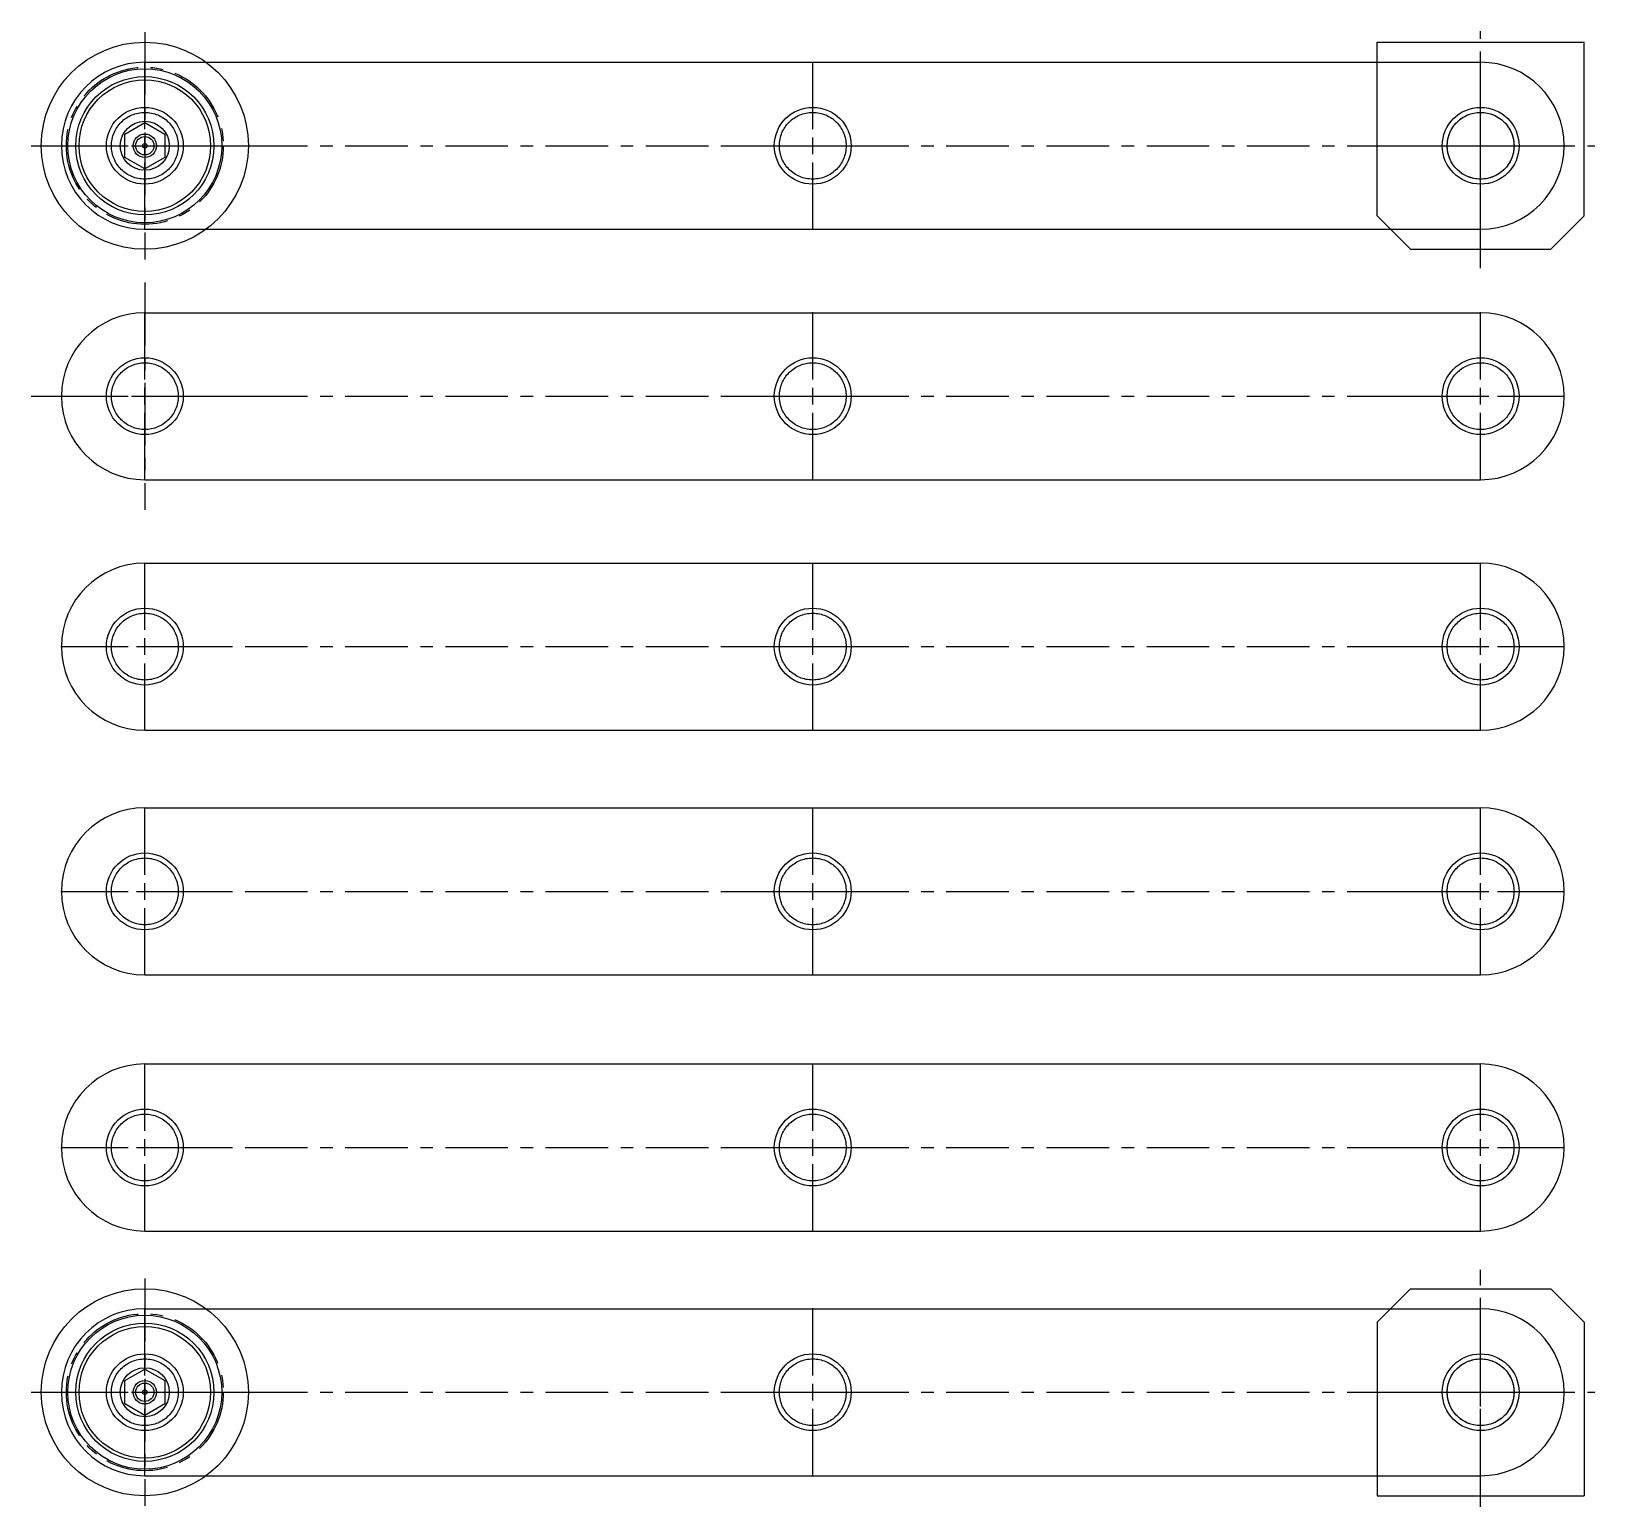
# Model space of a CAD drawing. Extents: x -2917 to 6643, y 8514 to 10799.
# Drawn here: x 3372.9 to 3841.1, y 9888.9 to 10330.6 of the extents above; entities that cross this region are included whole.
import ezdxf

# ---------------------------------------------------------------- set-up
doc = ezdxf.new("R2010")
doc.units = 0
doc.header["$LTSCALE"] = 15
doc.header["$MEASUREMENT"] = 0
for name, pattern in [('CENTER', [2, 1.25, -0.25, 0.25, -0.25]), ('CENTER2', [28.575, 19.05, -3.175, 3.175, -3.175]), ('PHANTOM2', [31.75, 15.875, -3.175, 3.175, -3.175, 3.175, -3.175])]:
    doc.linetypes.add(name, pattern=pattern)
for name, color, linetype in [('1', 1, 'CENTER'), ('3', 3, 'Continuous'), ('4', 4, 'Continuous'), ('DXF0', 7, 'Continuous'), ('DXF1', 7, 'Continuous')]:
    doc.layers.add(name, color=color, linetype=linetype)

# ---------------------------------------------------------------- blocks, each defined once
blk = doc.blocks.new('*U432')
at = {"layer": '4', "color": 0, "linetype": 'CENTER2', "transparency": 16777216}
for p, q in [((0, 5), (0, 25.12)), ((-25.12, 0), (-5, 0)), ((5, 0), (25.12, 0)), ((0, -25.12), (0, -5))]:
    blk.add_line(p, q, dxfattribs=at)
at = {"layer": '4', "color": 0, "linetype": 'Continuous', "transparency": 16777216}
for p, q in [((-2.5, 0), (2.5, 0)), ((0, -2.5), (0, 2.5))]:
    blk.add_line(p, q, dxfattribs=at)
blk = doc.blocks.new('*U434')
at = {"layer": '4', "color": 0, "linetype": 'CENTER2', "transparency": 16777216}
for p, q in [((0, 5), (0, 25.12)), ((-25.12, 0), (-5, 0)), ((5, 0), (25.12, 0)), ((0, -25.12), (0, -5))]:
    blk.add_line(p, q, dxfattribs=at)
at = {"layer": '4', "color": 0, "linetype": 'Continuous', "transparency": 16777216}
for p, q in [((-2.5, 0), (2.5, 0)), ((0, -2.5), (0, 2.5))]:
    blk.add_line(p, q, dxfattribs=at)
blk = doc.blocks.new('*U435')
at = {"layer": '4', "color": 0, "linetype": 'CENTER2', "transparency": 16777216}
for p, q in [((0, 5), (0, 25.12)), ((-25.12, 0), (-5, 0)), ((5, 0), (25.12, 0)), ((0, -25.12), (0, -5))]:
    blk.add_line(p, q, dxfattribs=at)
at = {"layer": '4', "color": 0, "linetype": 'Continuous', "transparency": 16777216}
for p, q in [((-2.5, 0), (2.5, 0)), ((0, -2.5), (0, 2.5))]:
    blk.add_line(p, q, dxfattribs=at)
blk = doc.blocks.new('ASDASDA')
at = {"layer": '1'}
blk.add_line((3406.93, 9923.17), (3806.93, 9923.17), dxfattribs=at)
at = {"layer": '3'}
for p, q in [((3406.93, 9948.17), (3806.93, 9948.17)), ((3406.93, 9898.17), (3806.93, 9898.17))]:
    blk.add_line(p, q, dxfattribs=at)
for centre, start, end in [((3406.93, 9923.17), 90, 270), ((3806.93, 9923.17), 270, 90)]:
    blk.add_arc(centre, 25, start, end, dxfattribs=at)
at = {"layer": '4'}
for centre in [(3406.93, 9923.17), (3606.93, 9923.17), (3806.93, 9923.17)]:
    blk.add_circle(centre, 11.5, dxfattribs=at)
at = {"layer": '4', "color": 6, "linetype": 'PHANTOM2'}
for centre in [(3406.93, 9923.17), (3606.93, 9923.17), (3806.93, 9923.17)]:
    blk.add_circle(centre, 10, dxfattribs=at)
at = {"layer": '4', "linetype": 'CENTER2'}
for name, p in [('*U432', (3406.93, 9923.17)), ('*U435', (3606.93, 9923.17)), ('*U434', (3806.93, 9923.17))]:
    blk.add_blockref(name, p, dxfattribs=at)
blk = doc.blocks.new('*U456')
at = {"layer": '1', "color": 0, "transparency": 16777216}
for p, q in [((0, 2), (0, 36.67)), ((-33.69, 0), (-2, 0)), ((2, 0), (34.17, 0)), ((0, -34.27), (0, -2))]:
    blk.add_line(p, q, dxfattribs=at)
at = {"layer": '1', "color": 0, "linetype": 'Continuous', "transparency": 16777216}
for p, q in [((-1, 0), (1, 0)), ((0, -1), (0, 1))]:
    blk.add_line(p, q, dxfattribs=at)
blk = doc.blocks.new('*U463')
at = {"layer": '1', "color": 0, "transparency": 16777216}
for p, q in [((0, 2), (0, 34.27)), ((-33.69, 0), (-2, 0)), ((2, 0), (34.17, 0)), ((0, -36.67), (0, -2))]:
    blk.add_line(p, q, dxfattribs=at)
at = {"layer": '1', "color": 0, "linetype": 'Continuous', "transparency": 16777216}
for p, q in [((-1, 0), (1, 0)), ((0, -1), (0, 1))]:
    blk.add_line(p, q, dxfattribs=at)

msp = doc.modelspace()

# ---------------------------------------------------------------- linework, layer by layer
at = {"color": 1, "linetype": 'CENTER'}
for centre in [(3406.927, 10296.297), (3406.927, 9923.17)]:
    msp.add_circle(centre, 23.5, dxfattribs=at)
at = {"layer": '3'}
for p, q in [((3775.927, 10327.297), (3837.927, 10327.297)), ((3775.927, 10275.297), (3775.927, 10327.297)), ((3837.927, 10275.297), (3837.927, 10327.297)), ((3785.927, 10265.297), (3775.927, 10275.297)), ((3827.927, 10265.297), (3837.927, 10275.297)), ((3785.927, 10265.297), (3827.927, 10265.297)), ((3785.927, 9954.17), (3775.927, 9944.17)), ((3785.927, 9954.17), (3827.927, 9954.17)), ((3827.927, 9954.17), (3837.927, 9944.17)), ((3775.927, 9944.17), (3775.927, 9892.17)), ((3837.927, 9944.17), (3837.927, 9892.17)), ((3775.927, 9892.17), (3837.927, 9892.17))]:
    msp.add_line(p, q, dxfattribs=at)
for centre in [(3806.927, 10296.297), (3806.927, 9923.17)]:
    msp.add_circle(centre, 10, dxfattribs=at)
at = {"layer": 'DXF0', "color": 3, "linetype": 'Continuous'}
for centre, radius in [((3406.927, 10296.297), 3.5), ((3406.927, 10296.297), 2.75), ((3406.927, 10296.297), 0.67), ((3406.927, 9923.17), 3.5), ((3406.927, 9923.17), 2.75), ((3406.927, 9923.17), 0.67)]:
    msp.add_circle(centre, radius, dxfattribs=at)
at = {"layer": 'DXF1', "color": 3, "linetype": 'CENTER'}
for p, q in [((3406.927, 10330.297), (3406.927, 10262.297)), ((3372.927, 10296.297), (3440.927, 10296.297)), ((3406.927, 10255.331), (3406.927, 10187.331)), ((3372.927, 10221.331), (3440.927, 10221.331)), ((3406.927, 9957.17), (3406.927, 9889.17)), ((3372.927, 9923.17), (3440.927, 9923.17))]:
    msp.add_line(p, q, dxfattribs=at)
at = {"layer": 'DXF1', "linetype": 'Continuous'}
for p, q in [((3400.927, 10299.761), (3406.927, 10303.225)), ((3400.927, 10292.832), (3400.927, 10299.761)), ((3406.927, 10303.225), (3412.927, 10299.761)), ((3412.927, 10299.761), (3412.927, 10292.832)), ((3406.927, 10289.368), (3400.927, 10292.832)), ((3412.927, 10292.832), (3406.927, 10289.368)), ((3400.927, 9926.634), (3406.927, 9930.098)), ((3406.927, 9930.098), (3412.927, 9926.634)), ((3400.927, 9919.706), (3400.927, 9926.634)), ((3412.927, 9926.634), (3412.927, 9919.706)), ((3406.927, 9916.242), (3400.927, 9919.706)), ((3412.927, 9919.706), (3406.927, 9916.242))]:
    msp.add_line(p, q, dxfattribs=at)
for centre, radius in [((3406.927, 10296.297), 31), ((3406.927, 10296.297), 23.05), ((3406.927, 10296.297), 20.7), ((3406.927, 10296.297), 19.7), ((3406.927, 10296.297), 7.332), ((3406.927, 9923.17), 31), ((3406.927, 9923.17), 23.05), ((3406.927, 9923.17), 20.7), ((3406.927, 9923.17), 19.7), ((3406.927, 9923.17), 7.332)]:
    msp.add_circle(centre, radius, dxfattribs=at)

# ---------------------------------------------------------------- block references
at = {"layer": '1'}
for name, p in [('*U463', (3806.927, 10296.297)), ('*U456', (3806.927, 9923.17))]:
    msp.add_blockref(name, p, dxfattribs=at)
at = {"layer": '4', "color": 6, "linetype": 'PHANTOM2'}
for p in [(0, 373.126), (0, 298.16), (0, 223.194), (0, 149.932), (0, 73.262), (0, 0)]:
    msp.add_blockref('ASDASDA', p, dxfattribs=at)

doc.saveas('drawing.dxf')
